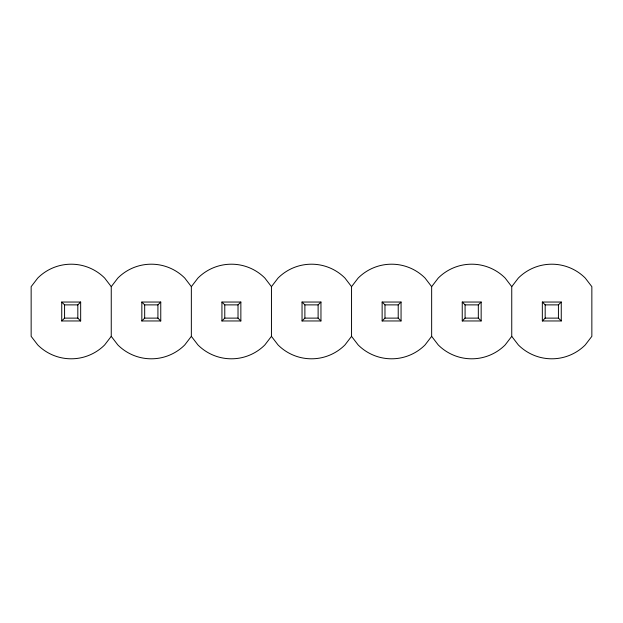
<?xml version="1.0" encoding="UTF-8"?>
<svg xmlns="http://www.w3.org/2000/svg" width="623" height="623" viewBox="0 0 623 623"><rect width="100%" height="100%" fill="white"/><g stroke="black" fill="none" stroke-linecap="round" stroke-linejoin="round"><path stroke-width="0.93" d="M111.252 286.658L117.848 278.053A47.301 47.301 0 0 1 184.751 278.053L191.347 286.658L191.347 336.342L184.751 344.947A47.301 47.301 0 0 1 117.848 344.947L111.252 336.342L111.252 286.658L104.648 278.053A47.301 47.301 0 0 0 37.754 278.053L31.15 286.658L31.15 336.342L37.754 344.947A47.301 47.301 0 0 0 104.648 344.947L111.252 336.342M191.347 286.658L197.95 278.053A47.301 47.301 0 0 1 264.845 278.053L271.449 286.658L271.449 336.342L264.845 344.947A47.301 47.301 0 0 1 197.95 344.947L191.347 336.342M271.449 286.658L278.053 278.053A47.301 47.301 0 0 1 344.947 278.053L351.551 286.658L351.551 336.342L358.155 344.947A47.301 47.301 0 0 0 425.05 344.947L431.653 336.342L431.653 286.658L425.05 278.053A47.301 47.301 0 0 0 358.155 278.053L351.551 286.658M351.551 336.342L344.947 344.947A47.301 47.301 0 0 1 278.053 344.947L271.449 336.342M431.653 286.658L438.249 278.053A47.301 47.301 0 0 1 505.152 278.053L511.748 286.658L511.748 336.342L505.152 344.947A47.301 47.301 0 0 1 438.249 344.947L431.653 336.342M511.748 286.658L518.352 278.053A47.301 47.301 0 0 1 585.246 278.053L591.85 286.658L591.85 336.342L585.246 344.947A47.301 47.301 0 0 1 518.352 344.947L511.748 336.342M61.739 320.962L64.574 318.119L64.574 304.881L61.739 302.038L80.663 302.038L80.663 320.962L61.739 320.962L61.739 302.038M64.574 304.881L77.82 304.881L80.663 302.038M141.842 320.962L144.676 318.119L144.676 304.881L141.842 302.038L160.757 302.038L160.757 320.962L141.842 320.962L141.842 302.038M160.757 320.962L157.923 318.119L157.923 304.881L160.757 302.038M221.936 320.962L224.778 318.119L224.778 304.881L221.936 302.038L240.86 302.038L240.86 320.962L221.936 320.962L221.936 302.038M240.86 320.962L238.025 318.119L238.025 304.881L240.86 302.038M302.038 320.962L304.881 318.119L318.119 318.119L320.962 320.962L320.962 302.038L302.038 302.038L302.038 320.962L320.962 320.962M302.038 302.038L304.881 304.881L318.119 304.881L320.962 302.038M382.14 320.962L384.975 318.119L398.222 318.119L401.064 320.962L401.064 302.038L382.14 302.038L382.14 320.962L401.064 320.962M382.14 302.038L384.975 304.881L398.222 304.881L401.064 302.038M462.243 320.962L465.077 318.119L478.324 318.119L481.158 320.962L481.158 302.038L462.243 302.038L462.243 320.962L481.158 320.962M462.243 302.038L465.077 304.881L478.324 304.881L481.158 302.038M542.337 320.962L545.18 318.119L558.426 318.119L561.261 320.962L542.337 320.962L542.337 302.038L561.261 302.038L561.261 320.962M558.426 318.119L558.426 304.881L561.261 302.038M144.676 304.881L157.923 304.881M224.778 304.881L238.025 304.881M542.337 302.038L545.18 304.881L558.426 304.881M64.574 318.119L77.82 318.119L80.663 320.962M144.676 318.119L157.923 318.119M224.778 318.119L238.025 318.119M545.18 304.881L545.18 318.119M478.324 304.881L478.324 318.119M465.077 304.881L465.077 318.119M398.222 304.881L398.222 318.119M384.975 304.881L384.975 318.119M318.119 304.881L318.119 318.119M304.881 304.881L304.881 318.119M77.82 304.881L77.82 318.119"/></g></svg>
